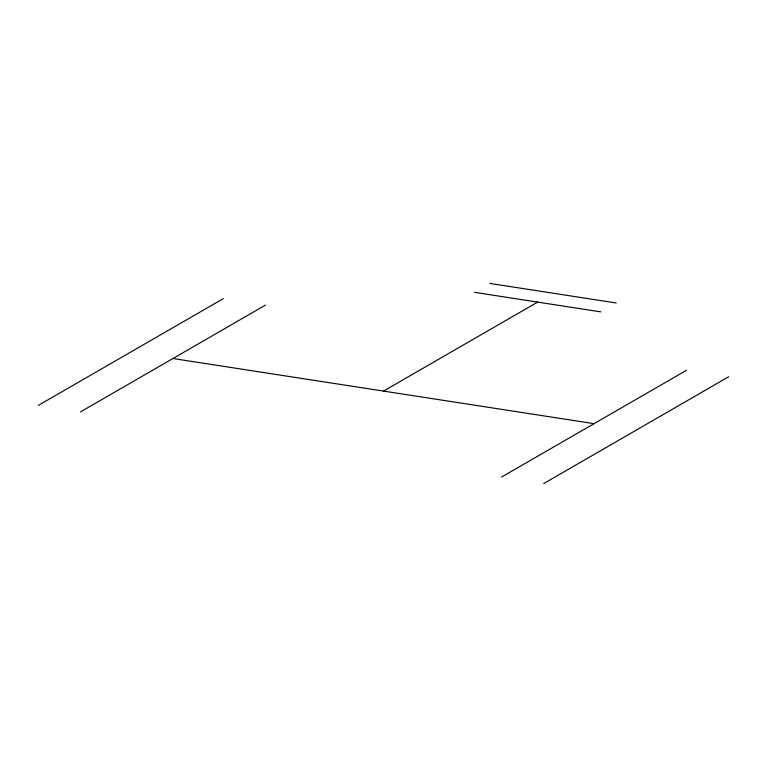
<?xml version="1.0" encoding="UTF-8"?>
<svg xmlns="http://www.w3.org/2000/svg" width="767" height="767" viewBox="0 0 767 767"><rect width="100%" height="100%" fill="white"/><g stroke="black" fill="none" stroke-linecap="round" stroke-linejoin="round"><path stroke-width="1.15" d="M38.35 405.398L223.312 298.612M80.458 411.908L265.43 305.122M383.5 391.093L537.638 302.102M501.57 477.055L686.542 370.269M543.688 483.574L728.65 376.779M489.883 283.426L616.217 302.975M474.466 292.323L600.801 311.872M172.939 358.515L594.061 423.662"/></g></svg>
